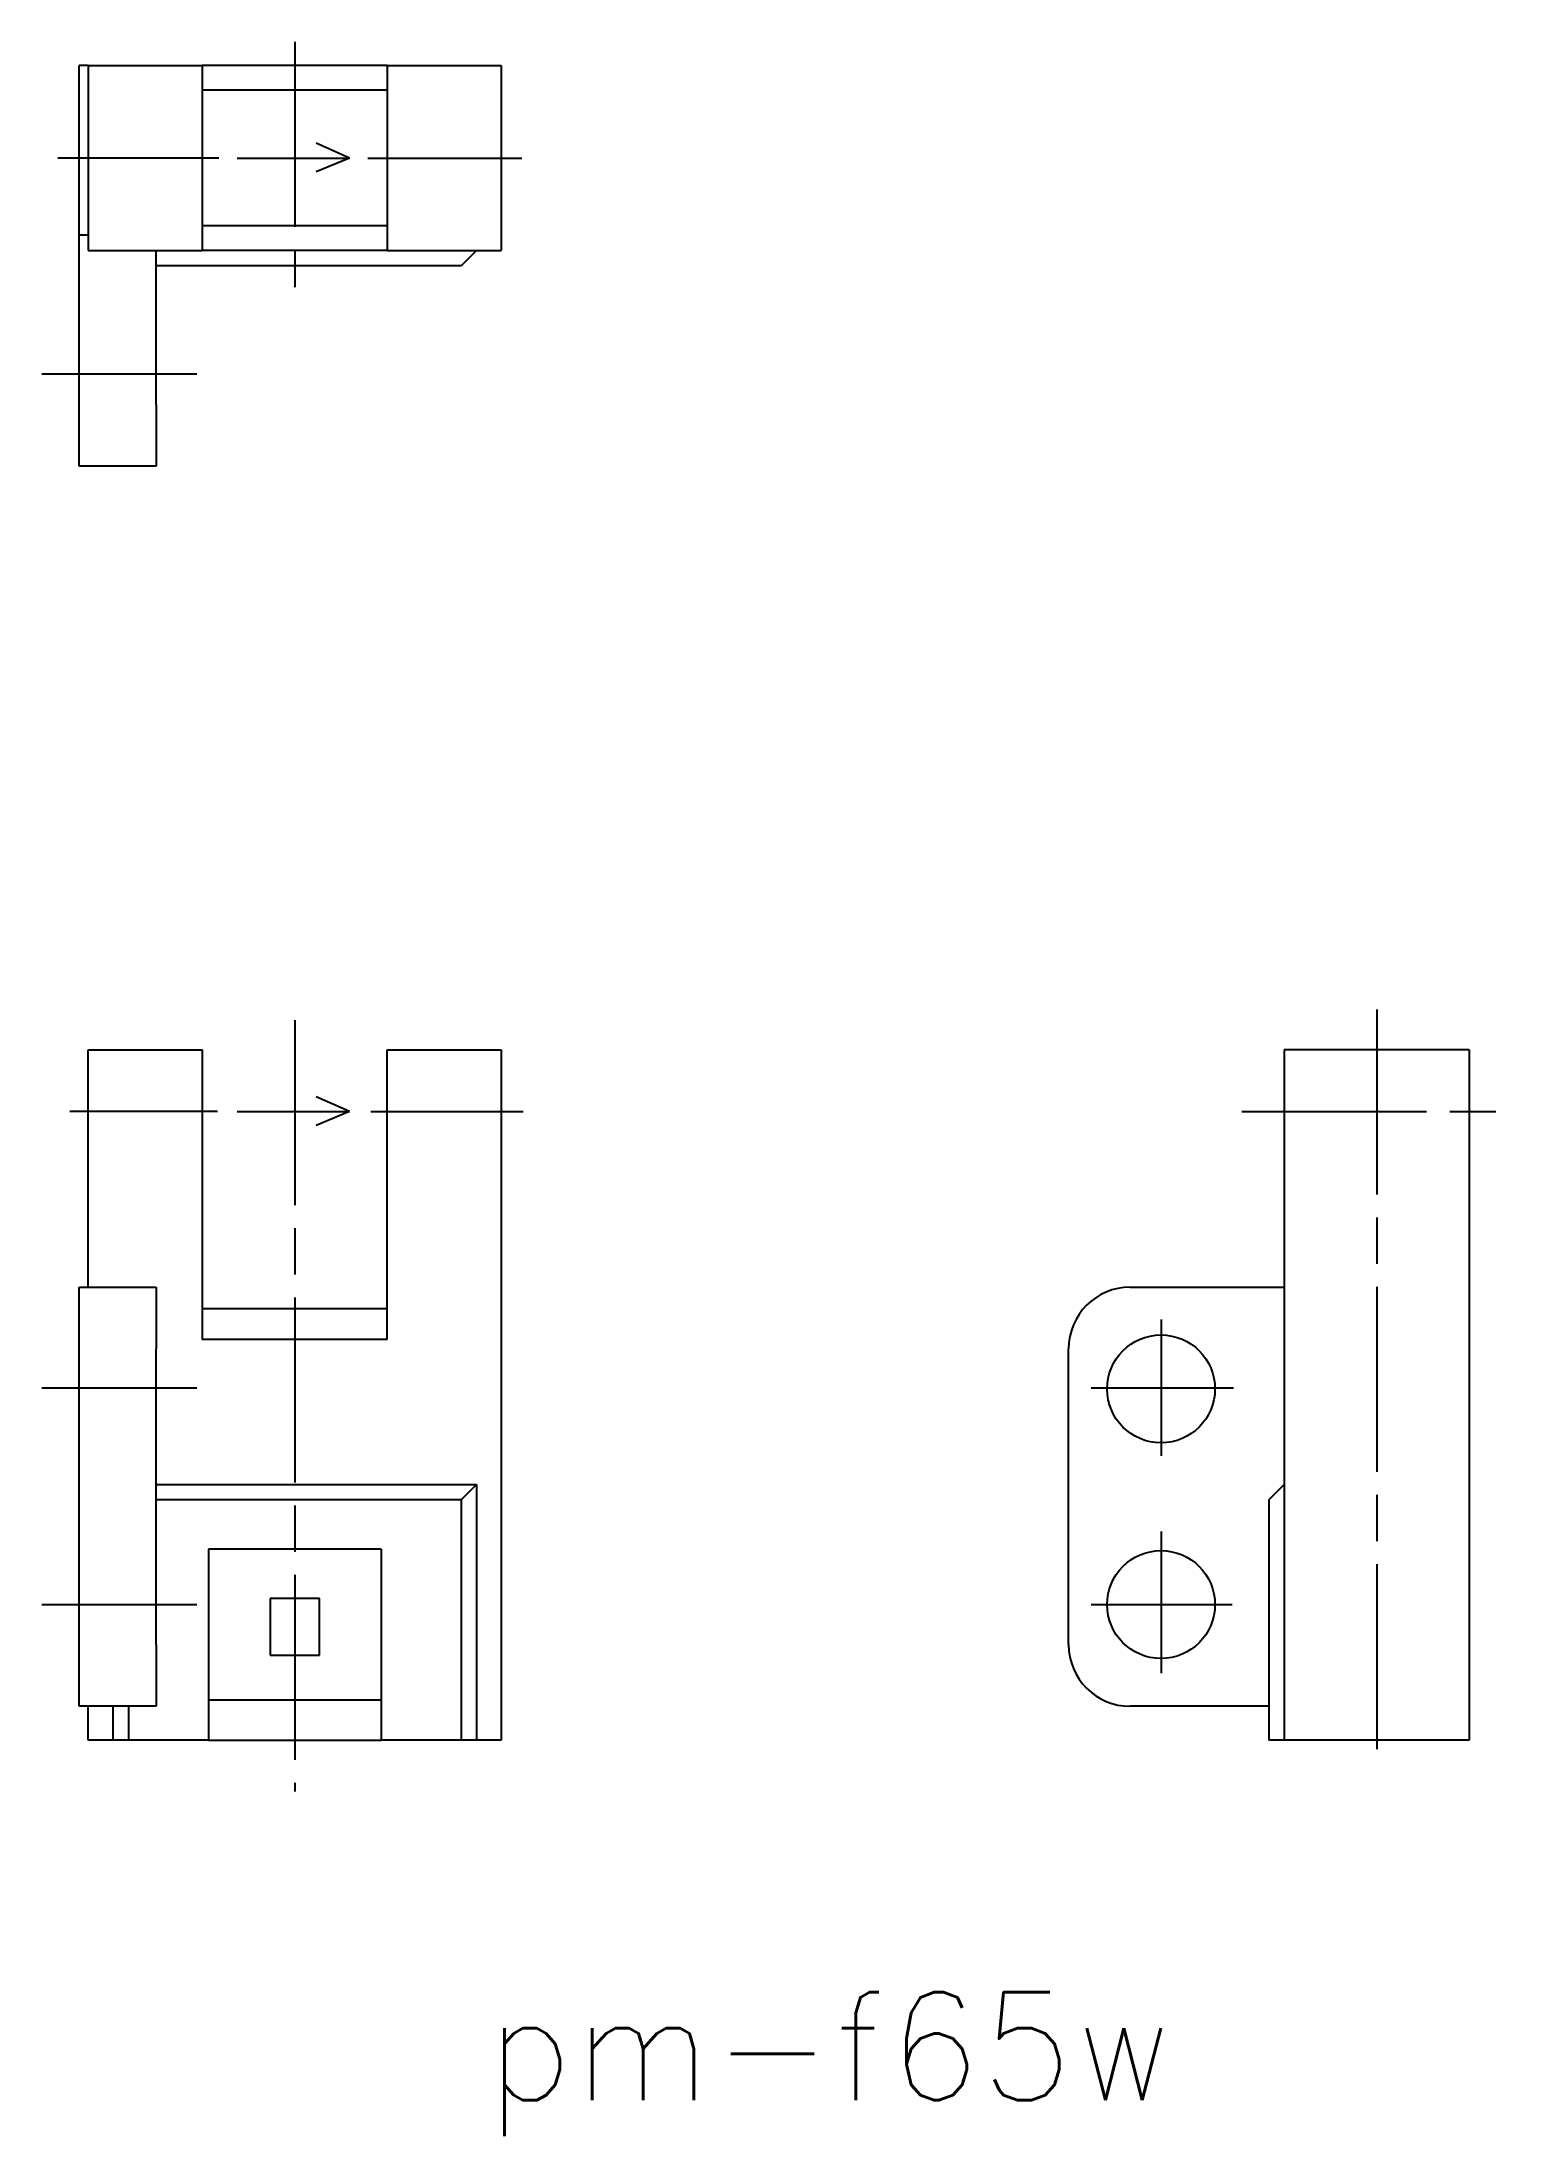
# Model space of a CAD drawing. Extents: x 94.5 to 142, y 128.4 to 196.4.
import ezdxf

# ---------------------------------------------------------------- set-up
doc = ezdxf.new("R2010")
doc.units = 0
doc.linetypes.add('AM_ISO08W050X2', pattern=[9, 6, -0.75, 1.5, -0.75])
doc.layers.get('0').update_dxf_attribs({"linetype": 'CONTINUOUS'})
doc.styles.get("Standard").update_dxf_attribs({"font": 'txt', "bigfont": 'bigfont'})

# ---------------------------------------------------------------- blocks, each defined once
blk = doc.blocks.new('*U3')
at = {"color": 2, "linetype": 'AM_ISO08W050X2'}
blk.add_text('pm-f65w', height=3.5, dxfattribs=at).set_placement((108.944, 129.587))

msp = doc.modelspace()

# ---------------------------------------------------------------- linework, layer by layer
at = {"color": 4, "linetype": 'AM_ISO08W050X2'}
for p, q in [((102.739, 196.387), (102.739, 188.427)), ((100.278, 192.618), (95.055, 192.618)), ((105.106, 192.618), (110.109, 192.618)), ((94.532, 185.618), (99.565, 185.618)), ((102.739, 164.637), (102.739, 139.606)), ((137.851, 164.981), (137.851, 140.319)), ((100.23, 161.671), (95.44, 161.671)), ((105.212, 161.671), (110.147, 161.671)), ((133.469, 161.671), (141.952, 161.671)), ((130.851, 154.922), (130.851, 150.499)), ((94.532, 152.71), (99.565, 152.71)), ((128.579, 152.71), (133.208, 152.71)), ((130.851, 148.045), (130.851, 143.443)), ((94.532, 145.671), (99.565, 145.671)), ((128.579, 145.671), (133.156, 145.671))]:
    msp.add_line(p, q, dxfattribs=at)
at = {"color": 7, "linetype": 'CONTINUOUS'}
for p, q in [((95.739, 190.118), (95.739, 195.618)), ((96.039, 195.618), (95.739, 195.618)), ((96.039, 195.618), (99.739, 195.618)), ((96.039, 195.618), (96.039, 189.618)), ((99.739, 195.618), (99.739, 189.618)), ((105.739, 195.618), (99.739, 195.618)), ((105.739, 195.618), (105.739, 189.618)), ((105.739, 195.618), (109.439, 195.618)), ((109.439, 195.618), (109.439, 189.618)), ((105.739, 194.818), (99.739, 194.818)), ((105.739, 190.418), (99.739, 190.418)), ((96.039, 190.118), (95.739, 190.118)), ((95.739, 184.618), (95.739, 190.118)), ((96.039, 189.618), (99.739, 189.618)), ((98.239, 184.618), (98.239, 189.618)), ((108.139, 189.118), (98.239, 189.118)), ((105.739, 189.618), (99.739, 189.618)), ((105.739, 189.618), (109.439, 189.618)), ((108.639, 189.618), (108.139, 189.118)), ((95.739, 182.618), (95.739, 184.618)), ((98.239, 184.618), (98.239, 182.618)), ((98.239, 182.618), (95.739, 182.618)), ((96.039, 163.671), (99.739, 163.671)), ((96.039, 155.971), (96.039, 163.671)), ((99.739, 163.671), (99.739, 154.271)), ((105.739, 154.271), (105.739, 163.671)), ((105.739, 163.671), (109.439, 163.671)), ((109.439, 163.671), (109.439, 141.271)), ((134.851, 163.671), (134.851, 141.271)), ((140.851, 163.671), (134.851, 163.671)), ((140.851, 163.671), (140.851, 141.271)), ((95.739, 155.971), (98.239, 155.971)), ((95.739, 153.971), (95.739, 155.971)), ((98.239, 155.971), (98.239, 153.971)), ((129.851, 155.971), (134.851, 155.971)), ((105.739, 155.271), (99.739, 155.271)), ((95.739, 144.371), (95.739, 153.971)), ((98.239, 144.371), (98.239, 153.971)), ((105.739, 154.271), (99.739, 154.271)), ((127.851, 144.371), (127.851, 153.971)), ((98.239, 149.571), (108.639, 149.571)), ((108.639, 149.571), (108.139, 149.071)), ((108.639, 149.571), (108.639, 141.271)), ((134.851, 149.571), (134.351, 149.071)), ((108.139, 149.071), (98.239, 149.071)), ((108.139, 149.071), (108.139, 141.271)), ((134.351, 149.071), (134.351, 141.271)), ((105.539, 147.471), (99.939, 147.471)), ((99.939, 147.471), (99.939, 141.271)), ((105.539, 147.471), (105.539, 141.271)), ((103.539, 145.871), (101.939, 145.871)), ((101.939, 145.871), (101.939, 144.031)), ((103.539, 144.031), (103.539, 145.871)), ((95.739, 142.371), (95.739, 144.371)), ((98.239, 144.371), (98.239, 142.371)), ((101.939, 144.031), (103.539, 144.031)), ((98.239, 142.371), (95.739, 142.371)), ((96.039, 141.271), (96.039, 142.371)), ((96.839, 142.371), (96.839, 141.271)), ((97.339, 142.371), (97.339, 141.271)), ((105.539, 142.571), (99.939, 142.571)), ((134.351, 142.371), (129.851, 142.371)), ((96.839, 141.271), (96.039, 141.271)), ((97.339, 141.271), (96.839, 141.271)), ((99.939, 141.271), (97.339, 141.271)), ((99.939, 141.271), (105.539, 141.271)), ((108.139, 141.271), (105.539, 141.271)), ((108.639, 141.271), (108.139, 141.271)), ((109.439, 141.271), (108.639, 141.271)), ((134.851, 141.271), (134.351, 141.271)), ((140.851, 141.271), (134.851, 141.271))]:
    msp.add_line(p, q, dxfattribs=at)
at = {"color": 2}
for p, q in [((104.514, 192.618), (103.43, 193.095)), ((100.875, 192.618), (104.514, 192.618)), ((104.514, 192.618), (103.43, 192.17)), ((104.514, 161.671), (103.43, 162.148)), ((104.514, 161.671), (103.43, 162.148)), ((100.875, 161.671), (104.514, 161.671)), ((100.875, 161.671), (104.514, 161.671)), ((104.514, 161.671), (103.43, 161.223)), ((104.514, 161.671), (103.43, 161.223))]:
    msp.add_line(p, q, dxfattribs=at)
at = {"color": 7, "linetype": 'CONTINUOUS'}
for centre in [(130.851, 152.671), (130.851, 145.671)]:
    msp.add_circle(centre, 1.75, dxfattribs=at)
for centre, start, end in [((129.851, 153.971), 90, 180), ((129.851, 144.371), 180, 270)]:
    msp.add_arc(centre, 2, start, end, dxfattribs=at)

# ---------------------------------------------------------------- block references
at = {"color": 4, "linetype": 'AM_ISO08W050X2'}
msp.add_blockref('*U3', (0, 0), dxfattribs=at)

doc.saveas('drawing.dxf')
